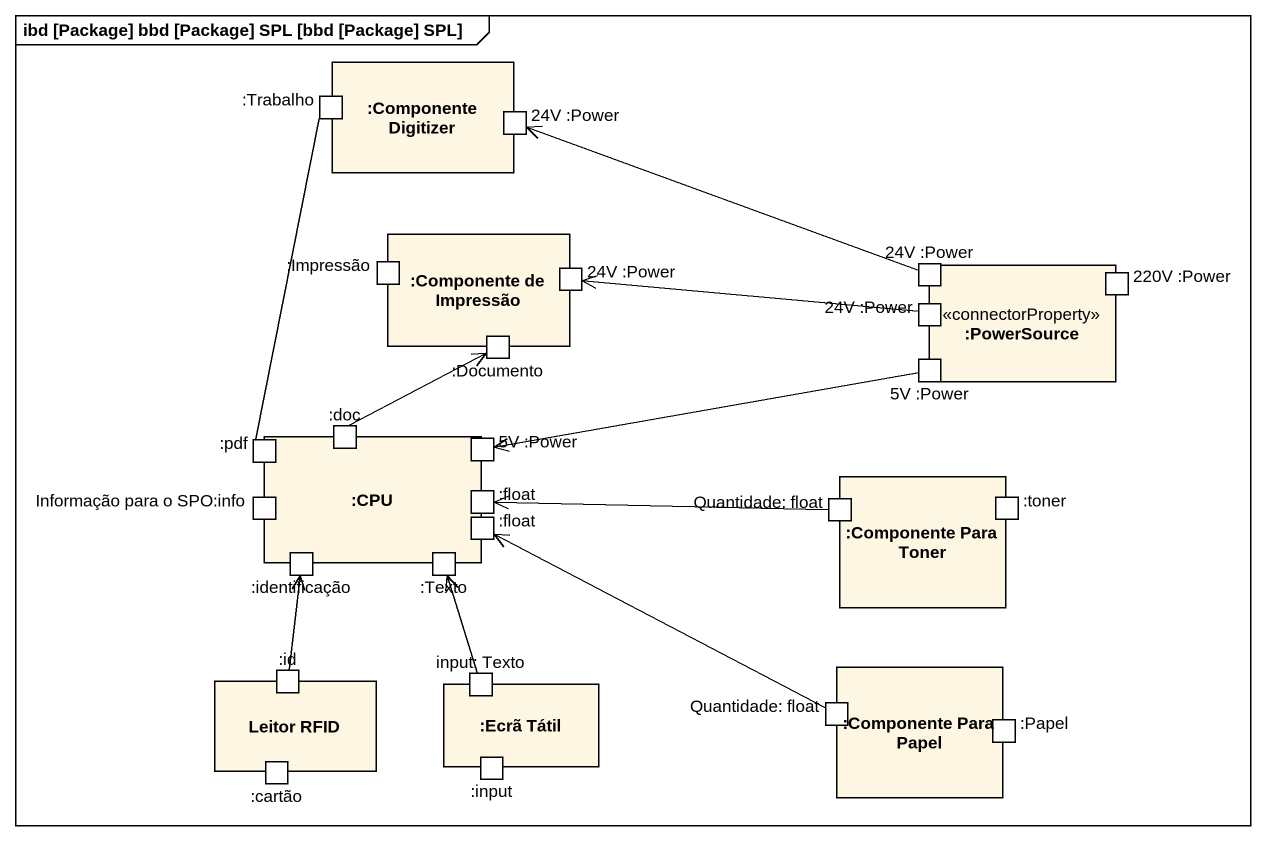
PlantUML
@startuml
mainframe ibd [Package] bbd [Package] SPL [bbd [Package] SPL]
rectangle ":Componente Digitizer" as Componente_Digitizer {
  port ":Trabalho" as Trabalho <<FlowPort>>
  port "24V :Power" as p24V_Power <<FlowPort>>
}
rectangle ":Componente de Impressão" as Componente_de_Impressão {
  port ":Impressão" as Impressão <<FlowPort>>
  port ":Documento" as Documento <<FlowPort>>
  port "24V :Power" as p24V_Power_3 <<FlowPort>>
}
rectangle ":PowerSource" as PowerSource <<connectorProperty>> {
  port "24V :Power" as p24V_Power_2 <<FlowPort>>
  port "24V :Power" as p24V_Power_4 <<FlowPort>>
  port "220V :Power" as p220V_Power <<FlowPort>>
  port "5V :Power" as p5V_Power <<FlowPort>>
}
rectangle ":CPU" as CPU {
  port ":pdf" as pdf <<FlowPort>>
  port ":doc" as doc <<FlowPort>>
  port "5V :Power" as p5V_Power_2 <<FlowPort>>
  port "Informação para o SPO:info" as Informação_para_o_SPO_info <<FlowPort>>
  port ":float" as float <<FlowPort>>
  port ":float" as float_2 <<FlowPort>>
  port ":identificação" as identificação <<FlowPort>>
  port ":Texto" as Texto <<FlowPort>>
}
rectangle ":Componente Para Toner" as Componente_Para_Toner {
  port "Quantidade: float" as Quantidade_float <<FlowPort>>
  port ":toner" as toner <<FlowPort>>
}
rectangle "Leitor RFID" as Leitor_RFID {
  port ":id" as id <<FlowPort>>
  port ":cartão" as cartão <<FlowPort>>
}
rectangle ":Ecrã Tátil" as Ecrã_Tátil {
  port "input: Texto" as input_Texto <<FlowPort>>
  port ":input" as input <<FlowPort>>
}
rectangle ":Componente Para Papel" as Componente_Para_Papel {
  port "Quantidade: float" as Quantidade_float_2 <<FlowPort>>
  port ":Papel" as Papel <<FlowPort>>
}
Trabalho -- pdf
p24V_Power_2 -left-> p24V_Power
p24V_Power_4 -left-> p24V_Power_3
p5V_Power -left-> p5V_Power_2
doc -right-> Documento
Quantidade_float -left-> float
id -up-> identificação
input_Texto -up-> Texto
Quantidade_float_2 -left-> float_2
@enduml
